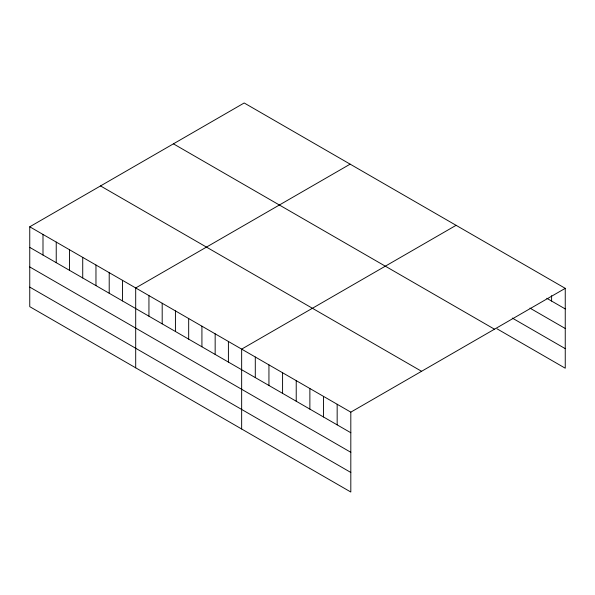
<?xml version="1.0" encoding="UTF-8"?>
<svg xmlns="http://www.w3.org/2000/svg" width="595" height="595" viewBox="0 0 595 595"><rect width="100%" height="100%" fill="white"/><g stroke="black" fill="none" stroke-linecap="round" stroke-linejoin="round"><path stroke-width="0.89" d="M29.75 226.792L350.812 412.149L350.812 492.02L29.75 306.656L29.75 226.792L244.188 102.98L565.25 288.344L565.25 368.208L497.026 328.819M350.143 164.153L135.697 287.958L135.697 367.822M456.09 225.319L241.652 349.131L241.652 428.995M350.812 412.149L565.25 288.344M546.79 298.281L565.25 308.939M529.937 308.106L565.25 328.5M512.273 318.065L565.25 348.648M173.428 143.841L494.482 329.199M100.518 185.93L421.572 371.295M29.75 247.386L350.812 432.744M29.75 266.947L350.812 452.304M29.75 287.095L350.812 472.46M551.602 295.693L551.602 301.063M337.164 404.273L337.164 424.867M323.516 396.396L323.516 416.991M309.876 388.52L309.876 409.115M296.228 380.636L296.228 401.238M282.58 372.76L282.58 393.355M268.94 364.884L268.94 385.478M255.292 357.007L255.292 377.602M228.406 341.485L228.406 362.08M215.159 333.832L215.159 354.434M201.921 326.186L201.921 346.788M188.675 318.541L188.675 339.135M175.428 310.895L175.428 331.489M162.19 303.249L162.19 323.844M148.943 295.603L148.943 316.198M122.458 280.312L122.458 300.906M109.212 272.666L109.212 293.261M95.966 265.02L95.966 285.615M82.727 257.375L82.727 277.969M69.481 249.729L69.481 270.323M56.235 242.083L56.235 262.678M42.996 234.437L42.996 255.032"/></g></svg>
